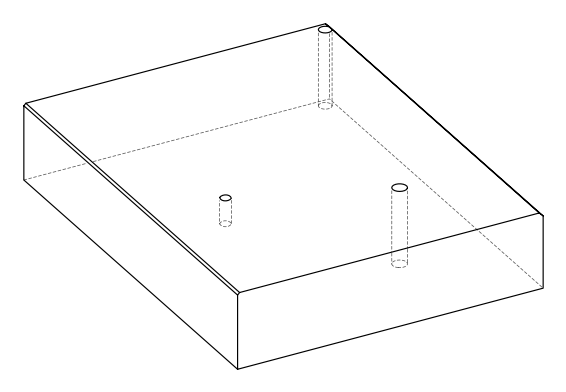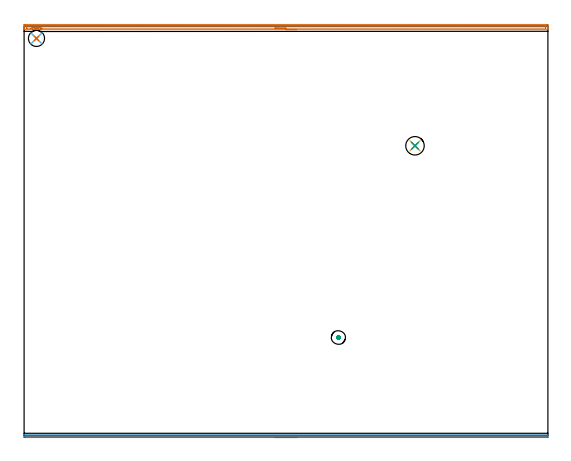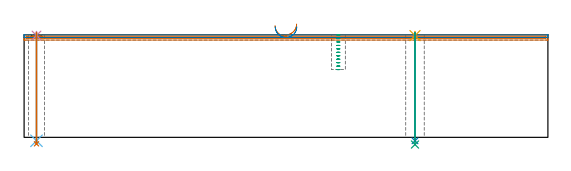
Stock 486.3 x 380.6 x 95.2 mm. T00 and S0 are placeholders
(PLAN: 9 operations, 6 tool changes, 14.3 min)
(1 AREA_MILL | FG_CHAMFER_SURFACE | UGT0205_001 | 7.96 min | 5840 mm3)
(2 AREA_MILL_1 | FG_CHAMFER_SURFACE_1 | UGT0205_001 | 4.04 min | 1520 mm3)
(3 MILL_BLIND_HOLE_FROM_SOLID_MATERIAL | STEP1POCKET | UGT0201_128 | Spiral | 0.62 min | 4210 mm3)
(4 SPOT_DRILL | STEP1HOLE | NXT0321_9005460120000 | 0.03 min | 3 mm3)
(5 SPOT_DRILL_1 | STEP1HOLE_1 | NXT0321_9005460120000 | 0.03 min | 5 mm3)
(6 DRILL_THROUGH_HOLE_INTO_CENTER | STEP1HOLE | NXT0301_065 | 0.4 min | 6556 mm3)
(7 DRILL_TO_ENLARGE_THROUGH_HOLE | STEP1HOLE | UGT0301_041 | 0.41 min | 10207 mm3)
(8 DRILL_THROUGH_HOLE_INTO_CENTER_1 | STEP1HOLE_1 | NXT0301_065 | 0.4 min | 6549 mm3)
(9 DRILL_TO_ENLARGE_THROUGH_HOLE_1 | STEP1HOLE_1 | UGT0301_243 | 0.42 min | 15513 mm3)
(TOOL UGT0205_001 | Chamfer Mill 20 x 3 x 45 deg. | D20 FL50 Z2)
(TOOL UGT0201_128 | Carbide End Mill 10.0 | D10 FL15 Z4)
(TOOL NXT0321_9005460120000 | NC Spot Drill, 142deg, 12mm, Carbide, Uncoated | D12 PA142 FL30 Z2)
(TOOL NXT0301_065 | Carbide Drill 9.4mm [860.1-0940-075A1-MM 2214] | D9.4 PA140 FL98 Z2)
(TOOL UGT0301_041 | Twist Drill 15 mm | D15 PA118 FL114 Z2)
(TOOL UGT0301_243 | Twist Drill 17.2 mm | D17.2 PA118 FL130 Z2)
(OP 1 AREA_MILL)
G17 G21 G94 G90
T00 M6
G54
G17 G0 G90 X253.005 Y377.2 S1061 M3
G43 Z105.2 H0
G94 G1 X252.967 Z104.328 F250.
X252.853 Z103.463
X252.664 Z102.612
X252.402 Z101.78
X252.068 Z100.974
X251.665 Z100.2
X251.196 Z99.464
X250.665 Z98.772
X250.076 Z98.129
X249.432 Z97.54
X248.74 Z97.008
X248.005 Z96.54
X247.231 Z96.137
X246.425 Z95.803
X245.593 Z95.541
X244.741 Z95.352
X243.876 Z95.238
X243.005 Z95.2
X15.803
X15.055 Y377.204 Z95.19
X14.943 Y377.258 Z95.138
X14.91 Y377.273 Z95.123
X14.528 Y377.452 Z94.948
X14.47 Y377.475 Z94.924
X14.107 Y377.623 Z94.775
X13.662 Y377.772 Z94.626
X13.57 Y377.796 Z94.6
X13.214 Y377.894 Z94.505
X13.125 Y377.912 Z94.488
X12.768 Y377.984 Z94.416
X12.321 Y378.046 Z94.353
X11.875 Y378.085 Z94.311
X11.848 Y378.086 Z94.31
X11.708 Y378.091 Z94.301
X11.647 Z94.299
X11.587 Y378.093 Z94.302
X11.585 Y378.094
X11.468 Z94.3
X11.428 Z94.302
X11.425
X11.337 Y378.092 Z94.299
X11.316 Y378.093 Z94.3
X11.243 Y378.091 Z94.308
X11.15 Y378.084 Z94.31
X11.01 Y378.077 Z94.32
X10.981 Y378.076 Z94.322
X10.535 Y378.031 Z94.369
X10.376 Y378.004 Z94.395
X10.287 Y377.99 Z94.41
X10.087 Y377.958 Z94.442
X9.885 Y377.912 Z94.487
X9.642 Y377.857 Z94.541
X9.55 Y377.829 Z94.567
X9.194 Y377.727 Z94.673
X9.107 Y377.696 Z94.704
X8.749 Y377.565 Z94.832
X8.155 Y377.302 Z95.094
X8.056 Y377.258 Z95.138
X7.933 Y377.204 Z95.19
X7.764 Y377.2 Z95.2
X0.171
X0.01 Y377.203 Z95.188
X0.002 Y377.305 Z95.087
X0. Y377.412 Z94.987
Y377.682 Z94.717
Y378.346 Z94.048
Y379.548 Z92.849
Y380.085 Z92.31
Y381.554 Z90.842
X0.003 Y381.823 Z90.573
X0.01 Y382.094 Z90.303
X0.334 Y382.098 Z90.3
X0.617 Y382.1
X0.903
X485.683
X485.966 Y382.098
X486.29 Y382.094 Z90.302
X486.3 Y381.823 Z90.573
Y380.085 Z92.31
Y379.548 Z92.849
Y379.215 Z93.18
Y378.679 Z93.717
Y378.346 Z94.048
Y377.682 Z94.717
Y377.412 Z94.987
X486.298 Y377.305 Z95.087
X486.29 Y377.203 Z95.188
X486.129 Y377.2 Z95.2
X243.005
Y378.614 Z93.786
X16.697 Y378.615 Z93.785
X16.42
X15.804 Y378.621 Z93.779
X15.668 Y378.623 Z93.777
X15.42 Y378.719 Z93.681
X14.91 Y378.912 Z93.488
X14.55 Y379.032 Z93.368
X14.017 Y379.191 Z93.209
X13.921 Y379.215 Z93.185
X13.124 Y379.369 Z93.031
X12.939 Y379.395 Z93.005
X12.23 Y379.473 Z92.927
X11.944 Y379.494 Z92.906
X11.337 Y379.504 Z92.896
X11.052 Y379.493 Z92.907
X10.444 Y379.444 Z92.956
X10.232 Y379.422 Z92.978
X9.55 Y379.313 Z93.087
X9.466 Y379.298 Z93.102
X9.089 Y379.215 Z93.185
X8.749 Y379.126 Z93.274
X8.709 Y379.115 Z93.285
X8.657 Y379.099 Z93.301
X8.326 Y378.993 Z93.407
X8.082 Y378.906 Z93.494
X7.764 Y378.789 Z93.611
X7.439 Y378.663 Z93.737
X7.331 Y378.621 Z93.779
X7.179 Y378.619 Z93.781
X6.87 Y378.616 Z93.784
X6.595 Y378.615 Z93.785
X5.977 Y378.614 Z93.786
X3.022
X2.404 Y378.615 Z93.785
X2.127 Y378.616 Z93.784
X2.045 Y378.619 Z93.781
X2.011 Y378.621 Z93.779
X2.009 Y378.639 Z93.761
X2.002 Y378.737 Z93.663
X2. Y380.085 Z92.316
Y380.477 Z91.923
X2.003 Y380.608 Z91.792
X2.006 Y380.656 Z91.744
X2.01 Y380.678 Z91.722
X2.02 Y380.679 Z91.721
X2.095 Y380.682 Z91.718
X2.404 Y380.685 Z91.715
X483.896
X484.173 Y380.684 Z91.716
X484.255 Y380.681 Z91.719
X484.289 Y380.679 Z91.721
X484.291 Y380.661 Z91.739
X484.298 Y380.563 Z91.837
X484.3 Y379.215 Z93.185
Y378.823 Z93.577
X484.297 Y378.692 Z93.708
X484.294 Y378.644 Z93.756
X484.29 Y378.622 Z93.778
X484.28 Y378.621 Z93.779
X484.205 Y378.618 Z93.782
X483.896 Y378.615 Z93.785
X243.005 Y378.614 Z93.786
X242.133 Z93.824
X241.268 Z93.938
X240.416 Z94.127
X239.584 Z94.389
X238.778 Z94.723
X238.005 Z95.126
X237.269 Z95.594
X236.577 Z96.125
X235.934 Z96.715
X235.344 Z97.358
X234.813 Z98.05
X234.344 Z98.786
X233.942 Z99.56
X233.608 Z100.366
X233.345 Z101.198
X233.157 Z102.049
X233.043 Z102.914
X233.005 Z103.786
G0 Z105.2
M5
M2
(OP 2 AREA_MILL_1)
G17 G21 G94 G90
T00 M6
G54
G17 G0 G90 X253.15 Y-1.5 S1061 M3
G43 Z105.2 H0
Z102.7
G94 G1 X253.112 Z101.828 F250.
X252.998 Z100.964
X252.809 Z100.112
X252.547 Z99.28
X252.213 Z98.474
X251.81 Z97.7
X251.342 Z96.964
X250.81 Z96.272
X250.221 Z95.629
X249.578 Z95.04
X248.886 Z94.508
X248.15 Z94.04
X247.376 Z93.637
X246.57 Z93.303
X245.738 Z93.041
X244.886 Z92.852
X244.022 Z92.738
X243.15 Z92.7
X0.617
X0.361 Y-1.498 Z92.702
X0.003 Y-1.491 Z92.705
X0. Y-1.46 Z92.737
Y-0.25 Z93.945
Y0.42 Z94.619
Y0.714 Z94.913
X0.002 Y0.858 Z95.051
X0.01 Y0.997 Z95.188
X0.171 Y1. Z95.2
X486.129
X486.29 Y0.997 Z95.188
X486.298 Y0.858 Z95.051
X486.3 Y0.714 Z94.913
Y0.42 Z94.619
Y-0.25 Z93.945
Y-1.46 Z92.737
X486.297 Y-1.491 Z92.705
X485.938 Y-1.5 Z92.7
X243.15
X242.278 Z92.738
X241.414 Z92.852
X240.562 Z93.041
X239.73 Z93.303
X238.924 Z93.637
X238.15 Z94.04
X237.414 Z94.508
X236.722 Z95.04
X236.079 Z95.629
X235.49 Z96.272
X234.958 Z96.964
X234.49 Z97.7
X234.087 Z98.474
X233.753 Z99.28
X233.491 Z100.112
X233.302 Z100.964
X233.188 Z101.828
X233.15 Z102.7
G0 Z105.2
M5
M2
(OP 3 MILL_BLIND_HOLE_FROM_SOLID_MATERIAL)
G17 G21 G94 G90
T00 M6
G54
G17 G0 G90 X291.8 Y91.4 S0 M3
G43 Z105.2 H0
Z94.991
G94 G3 X292.433 Y92.217 R0.654 F250.
X291.439 Y92.804 R0.817
X290.396 Y91.039 R1.45
X291.439 Y92.804 R-1.45
X290.917 Y91.922 R0.725
X291.8 Y91.4 R0.725
G0 Z91.782
G3 X292.433 Y92.217 R0.654
X291.439 Y92.804 R0.817
X290.396 Y91.039 R1.45
X291.439 Y92.804 R-1.45
X290.917 Y91.922 R0.725
X291.8 Y91.4 R0.725
G0 Z88.573
G3 X292.433 Y92.217 R0.654
X291.439 Y92.804 R0.817
X290.396 Y91.039 R1.45
X291.439 Y92.804 R-1.45
X290.917 Y91.922 R0.725
X291.8 Y91.4 R0.725
G0 Z85.364
G3 X292.433 Y92.217 R0.654
X291.439 Y92.804 R0.817
X290.396 Y91.039 R1.45
X291.439 Y92.804 R-1.45
X290.917 Y91.922 R0.725
X291.8 Y91.4 R0.725
G0 Z82.155
G3 X292.433 Y92.217 R0.654
X291.439 Y92.804 R0.817
X290.396 Y91.039 R1.45
X291.439 Y92.804 R-1.45
X290.917 Y91.922 R0.725
X291.8 Y91.4 R0.725
G0 Z78.945
G3 X292.433 Y92.217 R0.654
X291.439 Y92.804 R0.817
X290.396 Y91.039 R1.45
X291.439 Y92.804 R-1.45
X290.917 Y91.922 R0.725
X291.8 Y91.4 R0.725
G0 Z75.736
G3 X292.433 Y92.217 R0.654
X291.439 Y92.804 R0.817
X290.396 Y91.039 R1.45
X291.439 Y92.804 R-1.45
X290.917 Y91.922 R0.725
X291.8 Y91.4 R0.725
G0 Z72.527
G3 X292.433 Y92.217 R0.654
X291.439 Y92.804 R0.817
X290.396 Y91.039 R1.45
X291.439 Y92.804 R-1.45
X290.917 Y91.922 R0.725
X291.8 Y91.4 R0.725
G0 Z69.318
G3 X292.433 Y92.217 R0.654
X291.439 Y92.804 R0.817
X290.396 Y91.039 R1.45
X291.439 Y92.804 R-1.45
X290.917 Y91.922 R0.725
X291.8 Y91.4 R0.725
G0 Z66.109
G3 X292.433 Y92.217 R0.654
X291.439 Y92.804 R0.817
X290.396 Y91.039 R1.45
X291.439 Y92.804 R-1.45
X290.917 Y91.922 R0.725
X291.8 Y91.4 R0.725
G0 Z62.9
G3 X292.433 Y92.217 R0.654
X291.439 Y92.804 R0.817
X290.396 Y91.039 R1.45
X291.439 Y92.804 R-1.45
X290.917 Y91.922 R0.725
X291.8 Y91.4 R0.725
G0 Z105.2
M5
M2
(OP 4 SPOT_DRILL)
G17 G21 G94 G90
T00 M6
G54
G17 G0 G90 X11.5 Y369.1 S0 M3
G43 Z105.2 H0
G94 G81 G98 Z94.554 F250. R98.2
G80
M5
M2
(OP 5 SPOT_DRILL_1)
G17 G21 G94 G90
T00 M6
G54
G17 G0 G90 X362.9 Y269.4 S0 M3
G43 Z105.2 H0
G94 G81 G98 Z94.46 F250. R98.2
G80
M5
M2
(OP 6 DRILL_THROUGH_HOLE_INTO_CENTER)
G17 G21 G94 G90
T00 M6
G54
G17 G0 G90 X11.5 Y369.1 S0 M3
G43 Z105.2 H1
G94 G73 G98 Z-3.211 F250. Q8.946 R97.2
G80
M5
M2
(OP 7 DRILL_TO_ENLARGE_THROUGH_HOLE)
G17 G21 G94 G90
T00 M6
G54
G17 G0 G90 X11.5 Y369.1 S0 M3
G43 Z105.2 H0
G94 G73 G98 Z-6.006 F250. Q14.458 R97.2
G80
M5
M2
(OP 8 DRILL_THROUGH_HOLE_INTO_CENTER_1)
G17 G21 G94 G90
T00 M6
G54
G17 G0 G90 X362.9 Y269.4 S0 M3
G43 Z105.2 H1
G94 G73 G98 Z-3.211 F250. Q8.946 R97.2
G80
M5
M2
(OP 9 DRILL_TO_ENLARGE_THROUGH_HOLE_1)
G17 G21 G94 G90
T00 M6
G54
G17 G0 G90 X362.9 Y269.4 S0 M3
G43 Z105.2 H0
G94 G73 G98 Z-6.667 F250. Q16.978 R97.2
G80
M5
M2
